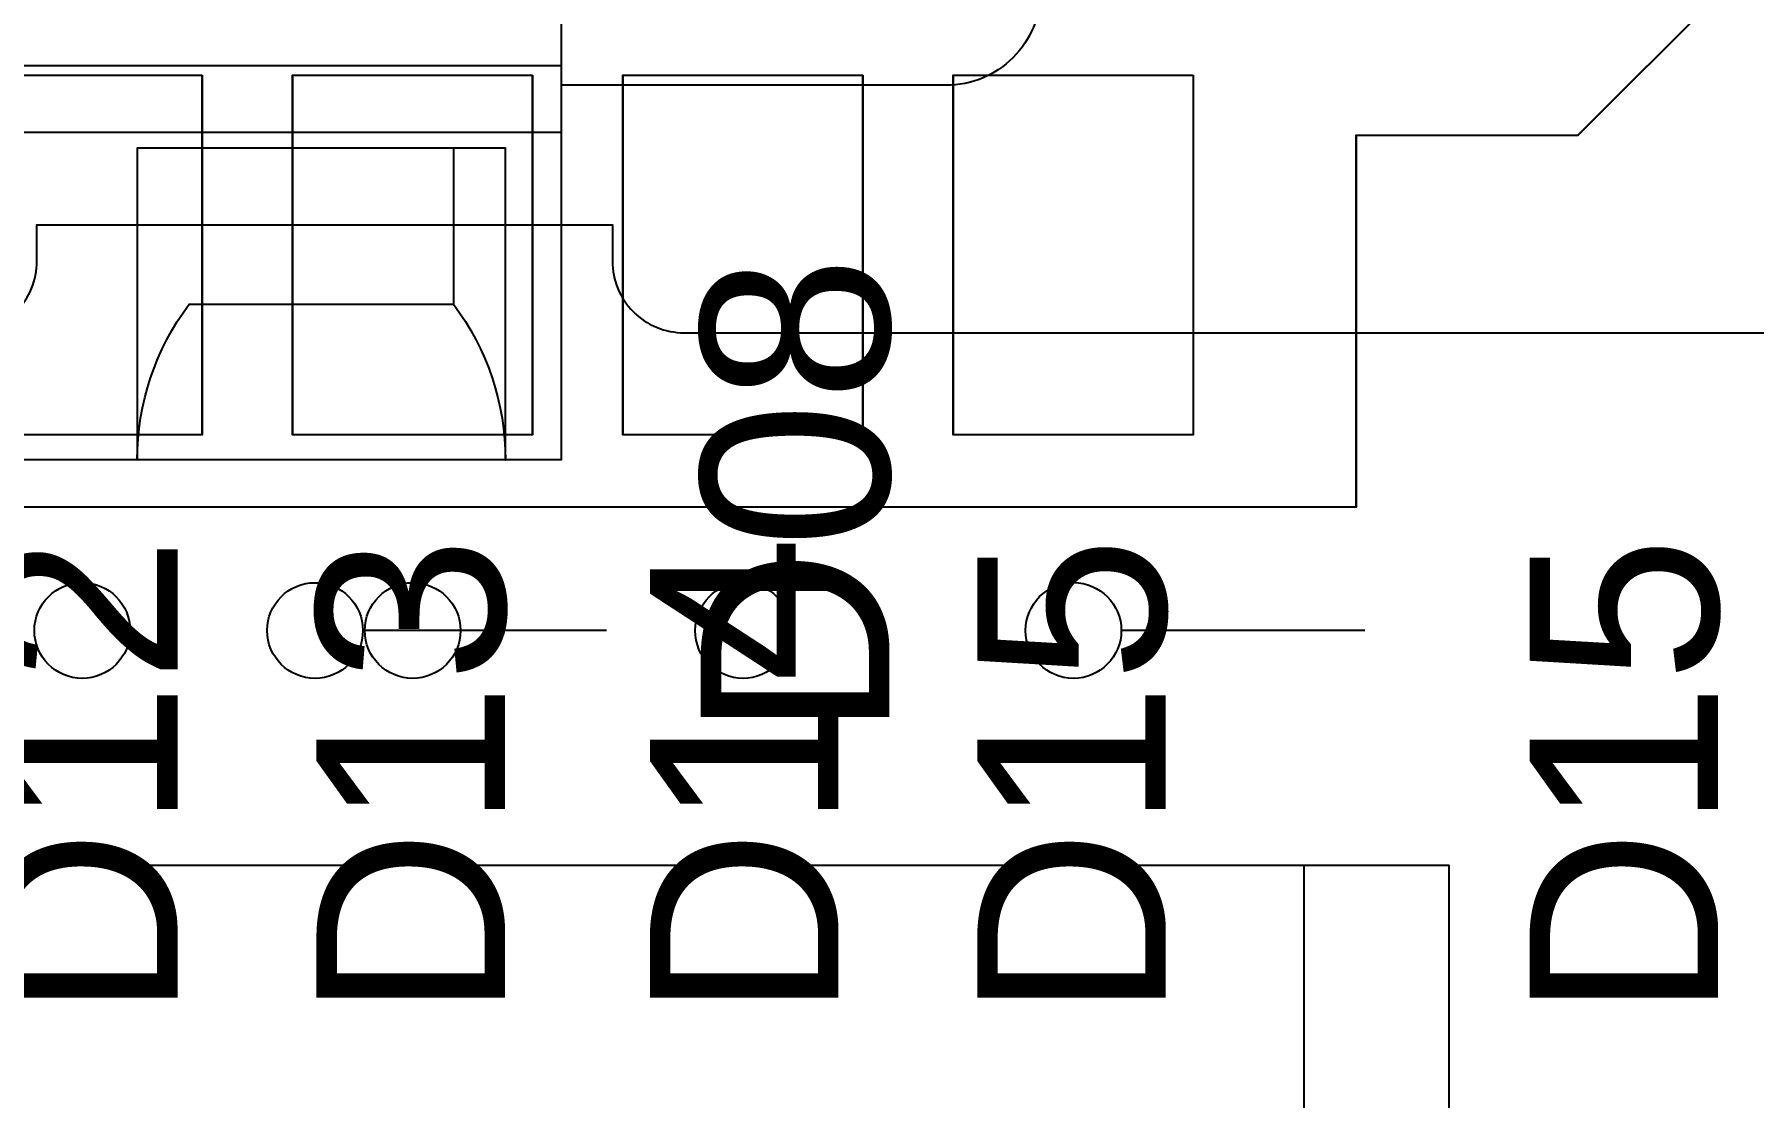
# Model space of a CAD drawing. Extents: x 1 to 47, y 1 to 35.
# Drawn here: x 41.367 to 42.084, y 12.351 to 12.795 of the extents above; entities that cross this region are included whole.
import ezdxf

# ---------------------------------------------------------------- set-up
doc = ezdxf.new("R2010")
doc.units = 0
doc.header["$MEASUREMENT"] = 0
for name, color, linetype in [('5_01__0-__EMPTY', 7, 'CONTINUOUS'), ('5_02__B-___3__DI___4__DO__', 7, 'CONTINUOUS'), ('5_03__1-___4__DI___4__DO__', 7, 'CONTINUOUS'), ('5_04__C-___4__DI___4__DO__', 7, 'CONTINUOUS'), ('5_05__D-___4__DI___3__DO__', 7, 'CONTINUOUS'), ('5_06__2A___8__FORM_A_DO', 7, 'CONTINUOUS'), ('5_07__2B___8__FORM_B_DO', 7, 'CONTINUOUS'), ('5_08__2C___8__DO__6__FORM_', 7, 'CONTINUOUS'), ('5_09__2D___8__DO__2__FORM_', 7, 'CONTINUOUS'), ('5_10__2G___8__DO__4__FORM_', 7, 'CONTINUOUS'), ('5_11__3-___8__DI', 7, 'CONTINUOUS'), ('5_12__4-___14__DI', 7, 'CONTINUOUS'), ('5_13__5-___8__AI', 7, 'CONTINUOUS'), ('5_14__6-___4__AI____4__AO', 7, 'CONTINUOUS'), ('6_01__9-_0-___10__RTD_INPU', 7, 'CONTINUOUS'), ('6_02__9-_B-___10__RTD_INPU', 7, 'CONTINUOUS'), ('6_03__9-_1-___10__RTD_INPU', 7, 'CONTINUOUS'), ('6_04__9-_C-___10__RTD_INPU', 7, 'CONTINUOUS'), ('6_05__9-_D-___10__RTD_INPU', 7, 'CONTINUOUS'), ('6_06__9-_2A___10__RTD_INPU', 7, 'CONTINUOUS'), ('6_07__9-_2B___10__RTD_INPU', 7, 'CONTINUOUS'), ('6_08__9-_2C___10__RTD_INPU', 7, 'CONTINUOUS'), ('6_09__9-_2D___10__RTD_INPU', 7, 'CONTINUOUS'), ('6_10__9-_2G___10__RTD_INPU', 7, 'CONTINUOUS'), ('6_11__9-_3-___10__RTD_INPU', 7, 'CONTINUOUS'), ('6_12__9-_4-___10__RTD_INPU', 7, 'CONTINUOUS'), ('6_13__9-_5-___10__RTD_INPU', 7, 'CONTINUOUS'), ('6_14__9-_6-___10__RTD_INPU', 7, 'CONTINUOUS'), ('6_15__9-_70___10__RTD_INPU', 7, 'CONTINUOUS'), ('6_16__9-_L0___10__RTD_INPU', 7, 'CONTINUOUS'), ('6_17__9-_77___10__RTD_INPU', 7, 'CONTINUOUS'), ('6_18__9-_7-___10__RTD_INPU', 7, 'CONTINUOUS'), ('6_19__9-_L-___10__RTD_INPU', 7, 'CONTINUOUS'), ('7_01__0-__EMPTY', 7, 'CONTINUOUS'), ('7_02__B-___3__DI___4__DO__', 7, 'CONTINUOUS'), ('7_03__1-___4__DI___4__DO__', 7, 'CONTINUOUS'), ('7_04__C-___4__DI___4__DO__', 7, 'CONTINUOUS'), ('7_05__D-___4__DI___3__DO__', 7, 'CONTINUOUS'), ('7_06__2A___8__FORM_A_DO', 7, 'CONTINUOUS'), ('7_07__2B___8__FORM_B_DO', 7, 'CONTINUOUS'), ('7_08__2C___8__DO__6__FORM_', 7, 'CONTINUOUS'), ('7_09__2D___8__DO__2__FORM_', 7, 'CONTINUOUS'), ('7_10__2G___8__DO__4__FORM_', 7, 'CONTINUOUS'), ('7_11__3-___8__DI', 7, 'CONTINUOUS'), ('7_12__4-___14__DI', 7, 'CONTINUOUS'), ('7_13__5-___8__AI', 7, 'CONTINUOUS'), ('7_14__6-___4__AI____4__AO', 7, 'CONTINUOUS'), ('7_15__70___2__AVI____4__AF', 7, 'CONTINUOUS'), ('7_16__L0___2__LEA_AVI____4', 7, 'CONTINUOUS'), ('7_17__77___8__AFDI', 7, 'CONTINUOUS'), ('7_18__7-___2__AVI____7__DI', 7, 'CONTINUOUS'), ('7_19__L-___2__AVI____7__DI', 7, 'CONTINUOUS')]:
    doc.layers.add(name, color=color, linetype=linetype)
doc.styles.add('ARIAL', font='arial.ttf')

msp = doc.modelspace()

# ---------------------------------------------------------------- linework, layer by layer
at = {"layer": '5_01__0-__EMPTY'}
msp.add_lwpolyline([(40.34265, 12.69993, 0.414214), (40.37253, 12.67005), (41.33776, 12.67005, 0.414214), (41.36765, 12.69993), (41.36765, 12.71505), (41.60765, 12.71505), (41.60765, 12.69993, 0.414214), (41.63753, 12.67005), (42.53276, 12.67005, 0.414214)], format="xyb", dxfattribs=at)
at = {"layer": '5_02__B-___3__DI___4__DO__'}
msp.add_lwpolyline([(41.58625, 13.22574), (41.58625, 12.61703), (39.98625, 12.61703), (39.98625, 13.22574)], close=True, dxfattribs=at)
for points in [[(41.58625, 13.00159), (41.74688, 13.00159, -0.414214), (41.78625, 12.96222), (41.78625, 12.81264, -0.414214), (41.74688, 12.77328), (41.58625, 12.77328)], [(41.54137, 12.7471), (41.54137, 12.68197, -0.162987), (41.56302, 12.61697), (41.56302, 12.7471), (41.40948, 12.7471), (41.40948, 12.61703, -0.162853), (41.43113, 12.68197), (41.54137, 12.68197)]]:
    msp.add_lwpolyline(points, format="xyb", dxfattribs=at)
for points in [[(39.98625, 12.7816), (41.58625, 12.7816)], [(39.98625, 12.75377), (41.58625, 12.75377)]]:
    msp.add_lwpolyline(points, dxfattribs=at)
at = {"layer": '5_03__1-___4__DI___4__DO__'}
msp.add_lwpolyline([(41.58625, 13.22574), (41.58625, 12.61703), (39.98625, 12.61703), (39.98625, 13.22574)], close=True, dxfattribs=at)
for points in [[(41.58625, 13.00159), (41.74688, 13.00159, -0.414214), (41.78625, 12.96222), (41.78625, 12.81264, -0.414214), (41.74688, 12.77328), (41.58625, 12.77328)], [(41.54137, 12.7471), (41.54137, 12.68197, -0.162987), (41.56302, 12.61697), (41.56302, 12.7471), (41.40948, 12.7471), (41.40948, 12.61703, -0.162853), (41.43113, 12.68197), (41.54137, 12.68197)]]:
    msp.add_lwpolyline(points, format="xyb", dxfattribs=at)
for points in [[(39.98625, 12.7816), (41.58625, 12.7816)], [(39.98625, 12.75377), (41.58625, 12.75377)]]:
    msp.add_lwpolyline(points, dxfattribs=at)
at = {"layer": '5_04__C-___4__DI___4__DO__'}
msp.add_lwpolyline([(41.58625, 13.22574), (41.58625, 12.61703), (39.98625, 12.61703), (39.98625, 13.22574)], close=True, dxfattribs=at)
for points in [[(41.58625, 13.00159), (41.74688, 13.00159, -0.414214), (41.78625, 12.96222), (41.78625, 12.81264, -0.414214), (41.74688, 12.77328), (41.58625, 12.77328)], [(41.54137, 12.7471), (41.54137, 12.68197, -0.162987), (41.56302, 12.61697), (41.56302, 12.7471), (41.40948, 12.7471), (41.40948, 12.61703, -0.162853), (41.43113, 12.68197), (41.54137, 12.68197)]]:
    msp.add_lwpolyline(points, format="xyb", dxfattribs=at)
for points in [[(39.98625, 12.7816), (41.58625, 12.7816)], [(39.98625, 12.75377), (41.58625, 12.75377)]]:
    msp.add_lwpolyline(points, dxfattribs=at)
at = {"layer": '5_05__D-___4__DI___3__DO__'}
msp.add_lwpolyline([(41.58625, 13.22574), (41.58625, 12.61703), (39.98625, 12.61703), (39.98625, 13.22574)], close=True, dxfattribs=at)
for points in [[(41.58625, 13.00159), (41.74688, 13.00159, -0.414214), (41.78625, 12.96222), (41.78625, 12.81264, -0.414214), (41.74688, 12.77328), (41.58625, 12.77328)], [(41.54137, 12.7471), (41.54137, 12.68197, -0.162987), (41.56302, 12.61697), (41.56302, 12.7471), (41.40948, 12.7471), (41.40948, 12.61703, -0.162853), (41.43113, 12.68197), (41.54137, 12.68197)]]:
    msp.add_lwpolyline(points, format="xyb", dxfattribs=at)
for points in [[(39.98625, 12.7816), (41.58625, 12.7816)], [(39.98625, 12.75377), (41.58625, 12.75377)]]:
    msp.add_lwpolyline(points, dxfattribs=at)
at = {"layer": '5_06__2A___8__FORM_A_DO'}
msp.add_lwpolyline([(41.58625, 13.22574), (41.58625, 12.61703), (39.98625, 12.61703), (39.98625, 13.22574)], close=True, dxfattribs=at)
for points in [[(41.58625, 13.00159), (41.74688, 13.00159, -0.414214), (41.78625, 12.96222), (41.78625, 12.81264, -0.414214), (41.74688, 12.77328), (41.58625, 12.77328)], [(41.54137, 12.7471), (41.54137, 12.68197, -0.162987), (41.56302, 12.61697), (41.56302, 12.7471), (41.40948, 12.7471), (41.40948, 12.61703, -0.162853), (41.43113, 12.68197), (41.54137, 12.68197)]]:
    msp.add_lwpolyline(points, format="xyb", dxfattribs=at)
for points in [[(39.98625, 12.7816), (41.58625, 12.7816)], [(39.98625, 12.75377), (41.58625, 12.75377)]]:
    msp.add_lwpolyline(points, dxfattribs=at)
at = {"layer": '5_07__2B___8__FORM_B_DO'}
msp.add_lwpolyline([(41.58625, 13.22574), (41.58625, 12.61703), (39.98625, 12.61703), (39.98625, 13.22574)], close=True, dxfattribs=at)
for points in [[(41.58625, 13.00159), (41.74688, 13.00159, -0.414214), (41.78625, 12.96222), (41.78625, 12.81264, -0.414214), (41.74688, 12.77328), (41.58625, 12.77328)], [(41.54137, 12.7471), (41.54137, 12.68197, -0.162987), (41.56302, 12.61697), (41.56302, 12.7471), (41.40948, 12.7471), (41.40948, 12.61703, -0.162853), (41.43113, 12.68197), (41.54137, 12.68197)]]:
    msp.add_lwpolyline(points, format="xyb", dxfattribs=at)
for points in [[(39.98625, 12.7816), (41.58625, 12.7816)], [(39.98625, 12.75377), (41.58625, 12.75377)]]:
    msp.add_lwpolyline(points, dxfattribs=at)
at = {"layer": '5_08__2C___8__DO__6__FORM_'}
msp.add_lwpolyline([(41.58625, 13.22574), (41.58625, 12.61703), (39.98625, 12.61703), (39.98625, 13.22574)], close=True, dxfattribs=at)
for points in [[(41.58625, 13.00159), (41.74688, 13.00159, -0.414214), (41.78625, 12.96222), (41.78625, 12.81264, -0.414214), (41.74688, 12.77328), (41.58625, 12.77328)], [(41.54137, 12.7471), (41.54137, 12.68197, -0.162987), (41.56302, 12.61697), (41.56302, 12.7471), (41.40948, 12.7471), (41.40948, 12.61703, -0.162853), (41.43113, 12.68197), (41.54137, 12.68197)]]:
    msp.add_lwpolyline(points, format="xyb", dxfattribs=at)
for points in [[(39.98625, 12.7816), (41.58625, 12.7816)], [(39.98625, 12.75377), (41.58625, 12.75377)]]:
    msp.add_lwpolyline(points, dxfattribs=at)
at = {"layer": '5_09__2D___8__DO__2__FORM_'}
msp.add_lwpolyline([(41.58625, 13.22574), (41.58625, 12.61703), (39.98625, 12.61703), (39.98625, 13.22574)], close=True, dxfattribs=at)
for points in [[(41.58625, 13.00159), (41.74688, 13.00159, -0.414214), (41.78625, 12.96222), (41.78625, 12.81264, -0.414214), (41.74688, 12.77328), (41.58625, 12.77328)], [(41.54137, 12.7471), (41.54137, 12.68197, -0.162987), (41.56302, 12.61697), (41.56302, 12.7471), (41.40948, 12.7471), (41.40948, 12.61703, -0.162853), (41.43113, 12.68197), (41.54137, 12.68197)]]:
    msp.add_lwpolyline(points, format="xyb", dxfattribs=at)
for points in [[(39.98625, 12.7816), (41.58625, 12.7816)], [(39.98625, 12.75377), (41.58625, 12.75377)]]:
    msp.add_lwpolyline(points, dxfattribs=at)
at = {"layer": '5_10__2G___8__DO__4__FORM_'}
msp.add_lwpolyline([(41.58625, 13.22574), (41.58625, 12.61703), (39.98625, 12.61703), (39.98625, 13.22574)], close=True, dxfattribs=at)
for points in [[(41.58625, 13.00159), (41.74688, 13.00159, -0.414214), (41.78625, 12.96222), (41.78625, 12.81264, -0.414214), (41.74688, 12.77328), (41.58625, 12.77328)], [(41.54137, 12.7471), (41.54137, 12.68197, -0.162987), (41.56302, 12.61697), (41.56302, 12.7471), (41.40948, 12.7471), (41.40948, 12.61703, -0.162853), (41.43113, 12.68197), (41.54137, 12.68197)]]:
    msp.add_lwpolyline(points, format="xyb", dxfattribs=at)
for points in [[(39.98625, 12.7816), (41.58625, 12.7816)], [(39.98625, 12.75377), (41.58625, 12.75377)]]:
    msp.add_lwpolyline(points, dxfattribs=at)
at = {"layer": '5_11__3-___8__DI'}
msp.add_lwpolyline([(41.58625, 13.22574), (41.58625, 12.61703), (39.98625, 12.61703), (39.98625, 13.22574)], close=True, dxfattribs=at)
for points in [[(41.58625, 13.00159), (41.74688, 13.00159, -0.414214), (41.78625, 12.96222), (41.78625, 12.81264, -0.414214), (41.74688, 12.77328), (41.58625, 12.77328)], [(41.54137, 12.7471), (41.54137, 12.68197, -0.162987), (41.56302, 12.61697), (41.56302, 12.7471), (41.40948, 12.7471), (41.40948, 12.61703, -0.162853), (41.43113, 12.68197), (41.54137, 12.68197)]]:
    msp.add_lwpolyline(points, format="xyb", dxfattribs=at)
for points in [[(39.98625, 12.7816), (41.58625, 12.7816)], [(39.98625, 12.75377), (41.58625, 12.75377)]]:
    msp.add_lwpolyline(points, dxfattribs=at)
at = {"layer": '5_12__4-___14__DI'}
msp.add_lwpolyline([(41.58625, 13.22574), (41.58625, 12.61703), (39.98625, 12.61703), (39.98625, 13.22574)], close=True, dxfattribs=at)
for points in [[(41.58625, 13.00159), (41.74688, 13.00159, -0.414214), (41.78625, 12.96222), (41.78625, 12.81264, -0.414214), (41.74688, 12.77328), (41.58625, 12.77328)], [(41.54137, 12.7471), (41.54137, 12.68197, -0.162987), (41.56302, 12.61697), (41.56302, 12.7471), (41.40948, 12.7471), (41.40948, 12.61703, -0.162853), (41.43113, 12.68197), (41.54137, 12.68197)]]:
    msp.add_lwpolyline(points, format="xyb", dxfattribs=at)
for points in [[(39.98625, 12.7816), (41.58625, 12.7816)], [(39.98625, 12.75377), (41.58625, 12.75377)]]:
    msp.add_lwpolyline(points, dxfattribs=at)
at = {"layer": '5_13__5-___8__AI'}
msp.add_lwpolyline([(41.58625, 13.22574), (41.58625, 12.61703), (39.98625, 12.61703), (39.98625, 13.22574)], close=True, dxfattribs=at)
for points in [[(41.58625, 13.00159), (41.74688, 13.00159, -0.414214), (41.78625, 12.96222), (41.78625, 12.81264, -0.414214), (41.74688, 12.77328), (41.58625, 12.77328)], [(41.54137, 12.7471), (41.54137, 12.68197, -0.162987), (41.56302, 12.61697), (41.56302, 12.7471), (41.40948, 12.7471), (41.40948, 12.61703, -0.162853), (41.43113, 12.68197), (41.54137, 12.68197)]]:
    msp.add_lwpolyline(points, format="xyb", dxfattribs=at)
for points in [[(39.98625, 12.7816), (41.58625, 12.7816)], [(39.98625, 12.75377), (41.58625, 12.75377)]]:
    msp.add_lwpolyline(points, dxfattribs=at)
at = {"layer": '5_14__6-___4__AI____4__AO'}
msp.add_lwpolyline([(41.58625, 13.22574), (41.58625, 12.61703), (39.98625, 12.61703), (39.98625, 13.22574)], close=True, dxfattribs=at)
for points in [[(41.58625, 13.00159), (41.74688, 13.00159, -0.414214), (41.78625, 12.96222), (41.78625, 12.81264, -0.414214), (41.74688, 12.77328), (41.58625, 12.77328)], [(41.54137, 12.7471), (41.54137, 12.68197, -0.162987), (41.56302, 12.61697), (41.56302, 12.7471), (41.40948, 12.7471), (41.40948, 12.61703, -0.162853), (41.43113, 12.68197), (41.54137, 12.68197)]]:
    msp.add_lwpolyline(points, format="xyb", dxfattribs=at)
for points in [[(39.98625, 12.7816), (41.58625, 12.7816)], [(39.98625, 12.75377), (41.58625, 12.75377)]]:
    msp.add_lwpolyline(points, dxfattribs=at)
at = {"layer": '6_01__9-_0-___10__RTD_INPU'}
for points in [[(39.75228, 13.03745), (39.75228, 12.95249), (39.65986, 12.95249), (39.60129, 12.8939), (39.60129, 12.81105), (39.65986, 12.75248), (39.75228, 12.75248), (39.75228, 12.59746), (41.91789, 12.59746), (41.91789, 12.75248), (42.01028, 12.75248), (42.06887, 12.81105), (42.06887, 12.8939), (42.01028, 12.95249), (41.91789, 12.95249), (41.91789, 13.03745), (39.75228, 13.03745)], [(41.43639, 12.77747), (41.43639, 12.62746), (41.33637, 12.62746), (41.33637, 12.77747), (41.43639, 12.77747)], [(41.57419, 12.77747), (41.57419, 12.62746), (41.47417, 12.62746), (41.47417, 12.77747), (41.57419, 12.77747)], [(41.71199, 12.77747), (41.71199, 12.62746), (41.61198, 12.62746), (41.61198, 12.77747), (41.71199, 12.77747)], [(41.8498, 12.77747), (41.8498, 12.62746), (41.74978, 12.62746), (41.74978, 12.77747), (41.8498, 12.77747)]]:
    msp.add_lwpolyline(points, dxfattribs=at)
at = {"layer": '6_02__9-_B-___10__RTD_INPU'}
for points in [[(39.75228, 13.03745), (39.75228, 12.95249), (39.65986, 12.95249), (39.60129, 12.8939), (39.60129, 12.81105), (39.65986, 12.75248), (39.75228, 12.75248), (39.75228, 12.59746), (41.91789, 12.59746), (41.91789, 12.75248), (42.01028, 12.75248), (42.06887, 12.81105), (42.06887, 12.8939), (42.01028, 12.95249), (41.91789, 12.95249), (41.91789, 13.03745), (39.75228, 13.03745)], [(41.43639, 12.77747), (41.43639, 12.62746), (41.33637, 12.62746), (41.33637, 12.77747), (41.43639, 12.77747)], [(41.57419, 12.77747), (41.57419, 12.62746), (41.47417, 12.62746), (41.47417, 12.77747), (41.57419, 12.77747)], [(41.71199, 12.77747), (41.71199, 12.62746), (41.61198, 12.62746), (41.61198, 12.77747), (41.71199, 12.77747)], [(41.8498, 12.77747), (41.8498, 12.62746), (41.74978, 12.62746), (41.74978, 12.77747), (41.8498, 12.77747)]]:
    msp.add_lwpolyline(points, dxfattribs=at)
at = {"layer": '6_03__9-_1-___10__RTD_INPU'}
for points in [[(39.75228, 13.03745), (39.75228, 12.95249), (39.65986, 12.95249), (39.60129, 12.8939), (39.60129, 12.81105), (39.65986, 12.75248), (39.75228, 12.75248), (39.75228, 12.59746), (41.91789, 12.59746), (41.91789, 12.75248), (42.01028, 12.75248), (42.06887, 12.81105), (42.06887, 12.8939), (42.01028, 12.95249), (41.91789, 12.95249), (41.91789, 13.03745), (39.75228, 13.03745)], [(41.43639, 12.77747), (41.43639, 12.62746), (41.33637, 12.62746), (41.33637, 12.77747), (41.43639, 12.77747)], [(41.57419, 12.77747), (41.57419, 12.62746), (41.47417, 12.62746), (41.47417, 12.77747), (41.57419, 12.77747)], [(41.71199, 12.77747), (41.71199, 12.62746), (41.61198, 12.62746), (41.61198, 12.77747), (41.71199, 12.77747)], [(41.8498, 12.77747), (41.8498, 12.62746), (41.74978, 12.62746), (41.74978, 12.77747), (41.8498, 12.77747)]]:
    msp.add_lwpolyline(points, dxfattribs=at)
at = {"layer": '6_04__9-_C-___10__RTD_INPU'}
for points in [[(39.75228, 13.03745), (39.75228, 12.95249), (39.65986, 12.95249), (39.60129, 12.8939), (39.60129, 12.81105), (39.65986, 12.75248), (39.75228, 12.75248), (39.75228, 12.59746), (41.91789, 12.59746), (41.91789, 12.75248), (42.01028, 12.75248), (42.06887, 12.81105), (42.06887, 12.8939), (42.01028, 12.95249), (41.91789, 12.95249), (41.91789, 13.03745), (39.75228, 13.03745)], [(41.43639, 12.77747), (41.43639, 12.62746), (41.33637, 12.62746), (41.33637, 12.77747), (41.43639, 12.77747)], [(41.57419, 12.77747), (41.57419, 12.62746), (41.47417, 12.62746), (41.47417, 12.77747), (41.57419, 12.77747)], [(41.71199, 12.77747), (41.71199, 12.62746), (41.61198, 12.62746), (41.61198, 12.77747), (41.71199, 12.77747)], [(41.8498, 12.77747), (41.8498, 12.62746), (41.74978, 12.62746), (41.74978, 12.77747), (41.8498, 12.77747)]]:
    msp.add_lwpolyline(points, dxfattribs=at)
at = {"layer": '6_05__9-_D-___10__RTD_INPU'}
for points in [[(39.75228, 13.03745), (39.75228, 12.95249), (39.65986, 12.95249), (39.60129, 12.8939), (39.60129, 12.81105), (39.65986, 12.75248), (39.75228, 12.75248), (39.75228, 12.59746), (41.91789, 12.59746), (41.91789, 12.75248), (42.01028, 12.75248), (42.06887, 12.81105), (42.06887, 12.8939), (42.01028, 12.95249), (41.91789, 12.95249), (41.91789, 13.03745), (39.75228, 13.03745)], [(41.43639, 12.77747), (41.43639, 12.62746), (41.33637, 12.62746), (41.33637, 12.77747), (41.43639, 12.77747)], [(41.57419, 12.77747), (41.57419, 12.62746), (41.47417, 12.62746), (41.47417, 12.77747), (41.57419, 12.77747)], [(41.71199, 12.77747), (41.71199, 12.62746), (41.61198, 12.62746), (41.61198, 12.77747), (41.71199, 12.77747)], [(41.8498, 12.77747), (41.8498, 12.62746), (41.74978, 12.62746), (41.74978, 12.77747), (41.8498, 12.77747)]]:
    msp.add_lwpolyline(points, dxfattribs=at)
at = {"layer": '6_06__9-_2A___10__RTD_INPU'}
for points in [[(39.75228, 13.03745), (39.75228, 12.95249), (39.65986, 12.95249), (39.60129, 12.8939), (39.60129, 12.81105), (39.65986, 12.75248), (39.75228, 12.75248), (39.75228, 12.59746), (41.91789, 12.59746), (41.91789, 12.75248), (42.01028, 12.75248), (42.06887, 12.81105), (42.06887, 12.8939), (42.01028, 12.95249), (41.91789, 12.95249), (41.91789, 13.03745), (39.75228, 13.03745)], [(41.43639, 12.77747), (41.43639, 12.62746), (41.33637, 12.62746), (41.33637, 12.77747), (41.43639, 12.77747)], [(41.57419, 12.77747), (41.57419, 12.62746), (41.47417, 12.62746), (41.47417, 12.77747), (41.57419, 12.77747)], [(41.71199, 12.77747), (41.71199, 12.62746), (41.61198, 12.62746), (41.61198, 12.77747), (41.71199, 12.77747)], [(41.8498, 12.77747), (41.8498, 12.62746), (41.74978, 12.62746), (41.74978, 12.77747), (41.8498, 12.77747)]]:
    msp.add_lwpolyline(points, dxfattribs=at)
at = {"layer": '6_07__9-_2B___10__RTD_INPU'}
for points in [[(39.75228, 13.03745), (39.75228, 12.95249), (39.65986, 12.95249), (39.60129, 12.8939), (39.60129, 12.81105), (39.65986, 12.75248), (39.75228, 12.75248), (39.75228, 12.59746), (41.91789, 12.59746), (41.91789, 12.75248), (42.01028, 12.75248), (42.06887, 12.81105), (42.06887, 12.8939), (42.01028, 12.95249), (41.91789, 12.95249), (41.91789, 13.03745), (39.75228, 13.03745)], [(41.43639, 12.77747), (41.43639, 12.62746), (41.33637, 12.62746), (41.33637, 12.77747), (41.43639, 12.77747)], [(41.57419, 12.77747), (41.57419, 12.62746), (41.47417, 12.62746), (41.47417, 12.77747), (41.57419, 12.77747)], [(41.71199, 12.77747), (41.71199, 12.62746), (41.61198, 12.62746), (41.61198, 12.77747), (41.71199, 12.77747)], [(41.8498, 12.77747), (41.8498, 12.62746), (41.74978, 12.62746), (41.74978, 12.77747), (41.8498, 12.77747)]]:
    msp.add_lwpolyline(points, dxfattribs=at)
at = {"layer": '6_08__9-_2C___10__RTD_INPU'}
for points in [[(39.75228, 13.03745), (39.75228, 12.95249), (39.65986, 12.95249), (39.60129, 12.8939), (39.60129, 12.81105), (39.65986, 12.75248), (39.75228, 12.75248), (39.75228, 12.59746), (41.91789, 12.59746), (41.91789, 12.75248), (42.01028, 12.75248), (42.06887, 12.81105), (42.06887, 12.8939), (42.01028, 12.95249), (41.91789, 12.95249), (41.91789, 13.03745), (39.75228, 13.03745)], [(41.43639, 12.77747), (41.43639, 12.62746), (41.33637, 12.62746), (41.33637, 12.77747), (41.43639, 12.77747)], [(41.57419, 12.77747), (41.57419, 12.62746), (41.47417, 12.62746), (41.47417, 12.77747), (41.57419, 12.77747)], [(41.71199, 12.77747), (41.71199, 12.62746), (41.61198, 12.62746), (41.61198, 12.77747), (41.71199, 12.77747)], [(41.8498, 12.77747), (41.8498, 12.62746), (41.74978, 12.62746), (41.74978, 12.77747), (41.8498, 12.77747)]]:
    msp.add_lwpolyline(points, dxfattribs=at)
at = {"layer": '6_09__9-_2D___10__RTD_INPU'}
for points in [[(39.75228, 13.03745), (39.75228, 12.95249), (39.65986, 12.95249), (39.60129, 12.8939), (39.60129, 12.81105), (39.65986, 12.75248), (39.75228, 12.75248), (39.75228, 12.59746), (41.91789, 12.59746), (41.91789, 12.75248), (42.01028, 12.75248), (42.06887, 12.81105), (42.06887, 12.8939), (42.01028, 12.95249), (41.91789, 12.95249), (41.91789, 13.03745), (39.75228, 13.03745)], [(41.43639, 12.77747), (41.43639, 12.62746), (41.33637, 12.62746), (41.33637, 12.77747), (41.43639, 12.77747)], [(41.57419, 12.77747), (41.57419, 12.62746), (41.47417, 12.62746), (41.47417, 12.77747), (41.57419, 12.77747)], [(41.71199, 12.77747), (41.71199, 12.62746), (41.61198, 12.62746), (41.61198, 12.77747), (41.71199, 12.77747)], [(41.8498, 12.77747), (41.8498, 12.62746), (41.74978, 12.62746), (41.74978, 12.77747), (41.8498, 12.77747)]]:
    msp.add_lwpolyline(points, dxfattribs=at)
at = {"layer": '6_10__9-_2G___10__RTD_INPU'}
for points in [[(39.75228, 13.03745), (39.75228, 12.95249), (39.65986, 12.95249), (39.60129, 12.8939), (39.60129, 12.81105), (39.65986, 12.75248), (39.75228, 12.75248), (39.75228, 12.59746), (41.91789, 12.59746), (41.91789, 12.75248), (42.01028, 12.75248), (42.06887, 12.81105), (42.06887, 12.8939), (42.01028, 12.95249), (41.91789, 12.95249), (41.91789, 13.03745), (39.75228, 13.03745)], [(41.43639, 12.77747), (41.43639, 12.62746), (41.33637, 12.62746), (41.33637, 12.77747), (41.43639, 12.77747)], [(41.57419, 12.77747), (41.57419, 12.62746), (41.47417, 12.62746), (41.47417, 12.77747), (41.57419, 12.77747)], [(41.71199, 12.77747), (41.71199, 12.62746), (41.61198, 12.62746), (41.61198, 12.77747), (41.71199, 12.77747)], [(41.8498, 12.77747), (41.8498, 12.62746), (41.74978, 12.62746), (41.74978, 12.77747), (41.8498, 12.77747)]]:
    msp.add_lwpolyline(points, dxfattribs=at)
at = {"layer": '6_11__9-_3-___10__RTD_INPU'}
for points in [[(39.75228, 13.03745), (39.75228, 12.95249), (39.65986, 12.95249), (39.60129, 12.8939), (39.60129, 12.81105), (39.65986, 12.75248), (39.75228, 12.75248), (39.75228, 12.59746), (41.91789, 12.59746), (41.91789, 12.75248), (42.01028, 12.75248), (42.06887, 12.81105), (42.06887, 12.8939), (42.01028, 12.95249), (41.91789, 12.95249), (41.91789, 13.03745), (39.75228, 13.03745)], [(41.43639, 12.77747), (41.43639, 12.62746), (41.33637, 12.62746), (41.33637, 12.77747), (41.43639, 12.77747)], [(41.57419, 12.77747), (41.57419, 12.62746), (41.47417, 12.62746), (41.47417, 12.77747), (41.57419, 12.77747)], [(41.71199, 12.77747), (41.71199, 12.62746), (41.61198, 12.62746), (41.61198, 12.77747), (41.71199, 12.77747)], [(41.8498, 12.77747), (41.8498, 12.62746), (41.74978, 12.62746), (41.74978, 12.77747), (41.8498, 12.77747)]]:
    msp.add_lwpolyline(points, dxfattribs=at)
at = {"layer": '6_12__9-_4-___10__RTD_INPU'}
for points in [[(39.75228, 13.03745), (39.75228, 12.95249), (39.65986, 12.95249), (39.60129, 12.8939), (39.60129, 12.81105), (39.65986, 12.75248), (39.75228, 12.75248), (39.75228, 12.59746), (41.91789, 12.59746), (41.91789, 12.75248), (42.01028, 12.75248), (42.06887, 12.81105), (42.06887, 12.8939), (42.01028, 12.95249), (41.91789, 12.95249), (41.91789, 13.03745), (39.75228, 13.03745)], [(41.43639, 12.77747), (41.43639, 12.62746), (41.33637, 12.62746), (41.33637, 12.77747), (41.43639, 12.77747)], [(41.57419, 12.77747), (41.57419, 12.62746), (41.47417, 12.62746), (41.47417, 12.77747), (41.57419, 12.77747)], [(41.71199, 12.77747), (41.71199, 12.62746), (41.61198, 12.62746), (41.61198, 12.77747), (41.71199, 12.77747)], [(41.8498, 12.77747), (41.8498, 12.62746), (41.74978, 12.62746), (41.74978, 12.77747), (41.8498, 12.77747)]]:
    msp.add_lwpolyline(points, dxfattribs=at)
at = {"layer": '6_13__9-_5-___10__RTD_INPU'}
for points in [[(39.75228, 13.03745), (39.75228, 12.95249), (39.65986, 12.95249), (39.60129, 12.8939), (39.60129, 12.81105), (39.65986, 12.75248), (39.75228, 12.75248), (39.75228, 12.59746), (41.91789, 12.59746), (41.91789, 12.75248), (42.01028, 12.75248), (42.06887, 12.81105), (42.06887, 12.8939), (42.01028, 12.95249), (41.91789, 12.95249), (41.91789, 13.03745), (39.75228, 13.03745)], [(41.43639, 12.77747), (41.43639, 12.62746), (41.33637, 12.62746), (41.33637, 12.77747), (41.43639, 12.77747)], [(41.57419, 12.77747), (41.57419, 12.62746), (41.47417, 12.62746), (41.47417, 12.77747), (41.57419, 12.77747)], [(41.71199, 12.77747), (41.71199, 12.62746), (41.61198, 12.62746), (41.61198, 12.77747), (41.71199, 12.77747)], [(41.8498, 12.77747), (41.8498, 12.62746), (41.74978, 12.62746), (41.74978, 12.77747), (41.8498, 12.77747)]]:
    msp.add_lwpolyline(points, dxfattribs=at)
at = {"layer": '6_14__9-_6-___10__RTD_INPU'}
for points in [[(39.75228, 13.03745), (39.75228, 12.95249), (39.65986, 12.95249), (39.60129, 12.8939), (39.60129, 12.81105), (39.65986, 12.75248), (39.75228, 12.75248), (39.75228, 12.59746), (41.91789, 12.59746), (41.91789, 12.75248), (42.01028, 12.75248), (42.06887, 12.81105), (42.06887, 12.8939), (42.01028, 12.95249), (41.91789, 12.95249), (41.91789, 13.03745), (39.75228, 13.03745)], [(41.43639, 12.77747), (41.43639, 12.62746), (41.33637, 12.62746), (41.33637, 12.77747), (41.43639, 12.77747)], [(41.57419, 12.77747), (41.57419, 12.62746), (41.47417, 12.62746), (41.47417, 12.77747), (41.57419, 12.77747)], [(41.71199, 12.77747), (41.71199, 12.62746), (41.61198, 12.62746), (41.61198, 12.77747), (41.71199, 12.77747)], [(41.8498, 12.77747), (41.8498, 12.62746), (41.74978, 12.62746), (41.74978, 12.77747), (41.8498, 12.77747)]]:
    msp.add_lwpolyline(points, dxfattribs=at)
at = {"layer": '6_15__9-_70___10__RTD_INPU'}
msp.add_line((41.92151, 12.54589), (41.8199, 12.54589), dxfattribs=at)
for points in [[(39.7524, 13.03745), (39.7524, 12.95249), (39.65998, 12.95249), (39.60141, 12.8939), (39.60141, 12.81105), (39.65998, 12.75248), (39.7524, 12.75248), (39.7524, 12.59746), (41.91801, 12.59746), (41.91801, 12.75248), (42.0104, 12.75248), (42.069, 12.81105), (42.069, 12.8939), (42.0104, 12.95249), (41.91801, 12.95249), (41.91801, 13.03745), (39.7524, 13.03745)], [(41.43651, 12.77747), (41.43651, 12.62746), (41.33649, 12.62746), (41.33649, 12.77747), (41.43651, 12.77747)], [(41.57431, 12.77747), (41.57431, 12.62746), (41.4743, 12.62746), (41.4743, 12.77747), (41.57431, 12.77747)], [(41.71211, 12.77747), (41.71211, 12.62746), (41.6121, 12.62746), (41.6121, 12.77747), (41.71211, 12.77747)], [(41.84992, 12.77747), (41.84992, 12.62746), (41.7499, 12.62746), (41.7499, 12.77747), (41.84992, 12.77747)]]:
    msp.add_lwpolyline(points, dxfattribs=at)
for centre in [(41.38653, 12.54585), (41.52433, 12.54585), (41.66213, 12.54585), (41.79994, 12.54587)]:
    msp.add_circle(centre, 0.01996, dxfattribs=at)
at = {"layer": '6_16__9-_L0___10__RTD_INPU'}
msp.add_line((41.92151, 12.54589), (41.8199, 12.54589), dxfattribs=at)
for points in [[(39.7524, 13.03745), (39.7524, 12.95249), (39.65998, 12.95249), (39.60141, 12.8939), (39.60141, 12.81105), (39.65998, 12.75248), (39.7524, 12.75248), (39.7524, 12.59746), (41.91801, 12.59746), (41.91801, 12.75248), (42.0104, 12.75248), (42.069, 12.81105), (42.069, 12.8939), (42.0104, 12.95249), (41.91801, 12.95249), (41.91801, 13.03745), (39.7524, 13.03745)], [(41.43651, 12.77747), (41.43651, 12.62746), (41.33649, 12.62746), (41.33649, 12.77747), (41.43651, 12.77747)], [(41.57431, 12.77747), (41.57431, 12.62746), (41.4743, 12.62746), (41.4743, 12.77747), (41.57431, 12.77747)], [(41.71211, 12.77747), (41.71211, 12.62746), (41.6121, 12.62746), (41.6121, 12.77747), (41.71211, 12.77747)], [(41.84992, 12.77747), (41.84992, 12.62746), (41.7499, 12.62746), (41.7499, 12.77747), (41.84992, 12.77747)]]:
    msp.add_lwpolyline(points, dxfattribs=at)
for centre in [(41.38653, 12.54585), (41.52433, 12.54585), (41.66213, 12.54585), (41.79994, 12.54587)]:
    msp.add_circle(centre, 0.01996, dxfattribs=at)
at = {"layer": '6_17__9-_77___10__RTD_INPU'}
msp.add_line((41.92151, 12.54589), (41.8199, 12.54589), dxfattribs=at)
for points in [[(39.7524, 13.03745), (39.7524, 12.95249), (39.65998, 12.95249), (39.60141, 12.8939), (39.60141, 12.81105), (39.65998, 12.75248), (39.7524, 12.75248), (39.7524, 12.59746), (41.91801, 12.59746), (41.91801, 12.75248), (42.0104, 12.75248), (42.069, 12.81105), (42.069, 12.8939), (42.0104, 12.95249), (41.91801, 12.95249), (41.91801, 13.03745), (39.7524, 13.03745)], [(41.43651, 12.77747), (41.43651, 12.62746), (41.33649, 12.62746), (41.33649, 12.77747), (41.43651, 12.77747)], [(41.57431, 12.77747), (41.57431, 12.62746), (41.4743, 12.62746), (41.4743, 12.77747), (41.57431, 12.77747)], [(41.71211, 12.77747), (41.71211, 12.62746), (41.6121, 12.62746), (41.6121, 12.77747), (41.71211, 12.77747)], [(41.84992, 12.77747), (41.84992, 12.62746), (41.7499, 12.62746), (41.7499, 12.77747), (41.84992, 12.77747)]]:
    msp.add_lwpolyline(points, dxfattribs=at)
msp.add_lwpolyline([(39.91868, 12.44794), (41.89599, 12.44794), (41.89599, 11.69823), (39.91868, 11.69823)], close=True, dxfattribs=at)
for centre in [(41.38653, 12.54585), (41.52433, 12.54585), (41.66213, 12.54585), (41.79994, 12.54587)]:
    msp.add_circle(centre, 0.01996, dxfattribs=at)
at = {"layer": '6_18__9-_7-___10__RTD_INPU'}
msp.add_line((41.92151, 12.54589), (41.8199, 12.54589), dxfattribs=at)
for points in [[(39.7524, 13.03745), (39.7524, 12.95249), (39.65998, 12.95249), (39.60141, 12.8939), (39.60141, 12.81105), (39.65998, 12.75248), (39.7524, 12.75248), (39.7524, 12.59746), (41.91801, 12.59746), (41.91801, 12.75248), (42.0104, 12.75248), (42.069, 12.81105), (42.069, 12.8939), (42.0104, 12.95249), (41.91801, 12.95249), (41.91801, 13.03745), (39.7524, 13.03745)], [(41.43651, 12.77747), (41.43651, 12.62746), (41.33649, 12.62746), (41.33649, 12.77747), (41.43651, 12.77747)], [(41.57431, 12.77747), (41.57431, 12.62746), (41.4743, 12.62746), (41.4743, 12.77747), (41.57431, 12.77747)], [(41.71211, 12.77747), (41.71211, 12.62746), (41.6121, 12.62746), (41.6121, 12.77747), (41.71211, 12.77747)], [(41.84992, 12.77747), (41.84992, 12.62746), (41.7499, 12.62746), (41.7499, 12.77747), (41.84992, 12.77747)]]:
    msp.add_lwpolyline(points, dxfattribs=at)
for centre in [(41.38653, 12.54585), (41.52433, 12.54585), (41.66213, 12.54585), (41.79994, 12.54587)]:
    msp.add_circle(centre, 0.01996, dxfattribs=at)
at = {"layer": '6_19__9-_L-___10__RTD_INPU'}
msp.add_line((41.92151, 12.54589), (41.8199, 12.54589), dxfattribs=at)
for points in [[(39.7524, 13.03745), (39.7524, 12.95249), (39.65998, 12.95249), (39.60141, 12.8939), (39.60141, 12.81105), (39.65998, 12.75248), (39.7524, 12.75248), (39.7524, 12.59746), (41.91801, 12.59746), (41.91801, 12.75248), (42.0104, 12.75248), (42.069, 12.81105), (42.069, 12.8939), (42.0104, 12.95249), (41.91801, 12.95249), (41.91801, 13.03745), (39.7524, 13.03745)], [(41.43651, 12.77747), (41.43651, 12.62746), (41.33649, 12.62746), (41.33649, 12.77747), (41.43651, 12.77747)], [(41.57431, 12.77747), (41.57431, 12.62746), (41.4743, 12.62746), (41.4743, 12.77747), (41.57431, 12.77747)], [(41.71211, 12.77747), (41.71211, 12.62746), (41.6121, 12.62746), (41.6121, 12.77747), (41.71211, 12.77747)], [(41.84992, 12.77747), (41.84992, 12.62746), (41.7499, 12.62746), (41.7499, 12.77747), (41.84992, 12.77747)]]:
    msp.add_lwpolyline(points, dxfattribs=at)
for centre in [(41.38653, 12.54585), (41.52433, 12.54585), (41.66213, 12.54585), (41.79994, 12.54587)]:
    msp.add_circle(centre, 0.01996, dxfattribs=at)
at = {"layer": '7_15__70___2__AVI____4__AF'}
msp.add_line((41.60519, 12.54587), (41.50357, 12.54587), dxfattribs=at)
msp.add_circle((41.48361, 12.54585), 0.01996, dxfattribs=at)
at = {"layer": '7_16__L0___2__LEA_AVI____4'}
msp.add_line((41.60519, 12.54587), (41.50357, 12.54587), dxfattribs=at)
msp.add_circle((41.48361, 12.54585), 0.01996, dxfattribs=at)
at = {"layer": '7_17__77___8__AFDI'}
msp.add_line((41.60519, 12.54587), (41.50357, 12.54587), dxfattribs=at)
msp.add_lwpolyline([(39.97925, 12.44794), (41.95656, 12.44794), (41.95656, 11.69823), (39.97925, 11.69823)], close=True, dxfattribs=at)
msp.add_circle((41.48361, 12.54585), 0.01996, dxfattribs=at)
at = {"layer": '7_18__7-___2__AVI____7__DI'}
msp.add_line((41.60519, 12.54587), (41.50357, 12.54587), dxfattribs=at)
msp.add_circle((41.48361, 12.54585), 0.01996, dxfattribs=at)
at = {"layer": '7_19__L-___2__AVI____7__DI'}
msp.add_line((41.60519, 12.54587), (41.50357, 12.54587), dxfattribs=at)
msp.add_circle((41.48361, 12.54585), 0.01996, dxfattribs=at)

# ---------------------------------------------------------------- texts
at = {"layer": '6_01__9-_0-___10__RTD_INPU', "style": 'ARIAL'}
for s, p in [('D12', (41.42631, 12.38366)), ('D13', (41.56286, 12.38366)), ('D14', (41.70192, 12.38366)), ('D15', (41.83846, 12.38366))]:
    msp.add_text(s, height=0.078667, rotation=90, dxfattribs=at).set_placement(p)
at = {"layer": '6_02__9-_B-___10__RTD_INPU', "style": 'ARIAL'}
for s, p in [('D12', (41.42631, 12.38366)), ('D13', (41.56286, 12.38366)), ('D14', (41.70192, 12.38366)), ('D15', (41.83846, 12.38366))]:
    msp.add_text(s, height=0.078667, rotation=90, dxfattribs=at).set_placement(p)
at = {"layer": '6_03__9-_1-___10__RTD_INPU', "style": 'ARIAL'}
for s, p in [('D12', (41.42631, 12.38366)), ('D13', (41.56286, 12.38366)), ('D14', (41.70192, 12.38366)), ('D15', (41.83846, 12.38366))]:
    msp.add_text(s, height=0.078667, rotation=90, dxfattribs=at).set_placement(p)
at = {"layer": '6_04__9-_C-___10__RTD_INPU', "style": 'ARIAL'}
for s, p in [('D12', (41.42631, 12.38366)), ('D13', (41.56286, 12.38366)), ('D14', (41.70192, 12.38366)), ('D15', (41.83846, 12.38366))]:
    msp.add_text(s, height=0.078667, rotation=90, dxfattribs=at).set_placement(p)
at = {"layer": '6_05__9-_D-___10__RTD_INPU', "style": 'ARIAL'}
for s, p in [('D12', (41.42631, 12.38366)), ('D13', (41.56286, 12.38366)), ('D14', (41.70192, 12.38366)), ('D15', (41.83846, 12.38366))]:
    msp.add_text(s, height=0.078667, rotation=90, dxfattribs=at).set_placement(p)
at = {"layer": '6_06__9-_2A___10__RTD_INPU', "style": 'ARIAL'}
for s, p in [('D12', (41.42631, 12.38366)), ('D13', (41.56286, 12.38366)), ('D14', (41.70192, 12.38366)), ('D15', (41.83846, 12.38366))]:
    msp.add_text(s, height=0.078667, rotation=90, dxfattribs=at).set_placement(p)
at = {"layer": '6_07__9-_2B___10__RTD_INPU', "style": 'ARIAL'}
for s, p in [('D12', (41.42631, 12.38366)), ('D13', (41.56286, 12.38366)), ('D14', (41.70192, 12.38366)), ('D15', (41.83846, 12.38366))]:
    msp.add_text(s, height=0.078667, rotation=90, dxfattribs=at).set_placement(p)
at = {"layer": '6_08__9-_2C___10__RTD_INPU', "style": 'ARIAL'}
for s, p in [('D12', (41.42631, 12.38366)), ('D13', (41.56286, 12.38366)), ('D14', (41.70192, 12.38366)), ('D15', (41.83846, 12.38366))]:
    msp.add_text(s, height=0.078667, rotation=90, dxfattribs=at).set_placement(p)
at = {"layer": '6_09__9-_2D___10__RTD_INPU', "style": 'ARIAL'}
for s, p in [('D12', (41.42631, 12.38366)), ('D13', (41.56286, 12.38366)), ('D14', (41.70192, 12.38366)), ('D15', (41.83846, 12.38366))]:
    msp.add_text(s, height=0.078667, rotation=90, dxfattribs=at).set_placement(p)
at = {"layer": '6_10__9-_2G___10__RTD_INPU', "style": 'ARIAL'}
for s, p in [('D12', (41.42631, 12.38366)), ('D13', (41.56286, 12.38366)), ('D14', (41.70192, 12.38366)), ('D15', (41.83846, 12.38366))]:
    msp.add_text(s, height=0.078667, rotation=90, dxfattribs=at).set_placement(p)
at = {"layer": '6_11__9-_3-___10__RTD_INPU', "style": 'ARIAL'}
for s, p in [('D12', (41.42631, 12.38366)), ('D13', (41.56286, 12.38366)), ('D14', (41.70192, 12.38366)), ('D15', (41.83846, 12.38366))]:
    msp.add_text(s, height=0.078667, rotation=90, dxfattribs=at).set_placement(p)
at = {"layer": '6_12__9-_4-___10__RTD_INPU', "style": 'ARIAL'}
for s, p in [('D12', (41.42631, 12.38366)), ('D13', (41.56286, 12.38366)), ('D14', (41.70192, 12.38366)), ('D15', (41.83846, 12.38366))]:
    msp.add_text(s, height=0.078667, rotation=90, dxfattribs=at).set_placement(p)
at = {"layer": '6_13__9-_5-___10__RTD_INPU', "style": 'ARIAL'}
for s, p in [('D12', (41.42631, 12.38366)), ('D13', (41.56286, 12.38366)), ('D14', (41.70192, 12.38366)), ('D15', (41.83846, 12.38366))]:
    msp.add_text(s, height=0.078667, rotation=90, dxfattribs=at).set_placement(p)
at = {"layer": '6_14__9-_6-___10__RTD_INPU', "style": 'ARIAL'}
for s, p in [('D12', (41.42631, 12.38366)), ('D13', (41.56286, 12.38366)), ('D14', (41.70192, 12.38366)), ('D15', (41.83846, 12.38366))]:
    msp.add_text(s, height=0.078667, rotation=90, dxfattribs=at).set_placement(p)
at = {"layer": '6_15__9-_70___10__RTD_INPU', "style": 'ARIAL'}
msp.add_text('D15', height=0.078667, rotation=90, dxfattribs=at).set_placement((42.06882, 12.38366))
at = {"layer": '6_16__9-_L0___10__RTD_INPU', "style": 'ARIAL'}
msp.add_text('D15', height=0.078667, rotation=90, dxfattribs=at).set_placement((42.06882, 12.38366))
at = {"layer": '6_17__9-_77___10__RTD_INPU', "style": 'ARIAL'}
msp.add_text('D15', height=0.078667, rotation=90, dxfattribs=at).set_placement((42.06882, 12.38366))
at = {"layer": '6_18__9-_7-___10__RTD_INPU', "style": 'ARIAL'}
msp.add_text('D15', height=0.078667, rotation=90, dxfattribs=at).set_placement((42.06882, 12.38366))
at = {"layer": '6_19__9-_L-___10__RTD_INPU', "style": 'ARIAL'}
msp.add_text('D15', height=0.078667, rotation=90, dxfattribs=at).set_placement((42.06882, 12.38366))
at = {"layer": '7_01__0-__EMPTY', "style": 'ARIAL'}
msp.add_text('D08', height=0.078667, rotation=90, dxfattribs=at).set_placement((41.52558, 12.35776))
at = {"layer": '7_02__B-___3__DI___4__DO__', "style": 'ARIAL'}
msp.add_text('D08', height=0.078667, rotation=90, dxfattribs=at).set_placement((41.52558, 12.35776))
at = {"layer": '7_03__1-___4__DI___4__DO__', "style": 'ARIAL'}
msp.add_text('D08', height=0.078667, rotation=90, dxfattribs=at).set_placement((41.52558, 12.35776))
at = {"layer": '7_04__C-___4__DI___4__DO__', "style": 'ARIAL'}
msp.add_text('D08', height=0.078667, rotation=90, dxfattribs=at).set_placement((41.52558, 12.35776))
at = {"layer": '7_05__D-___4__DI___3__DO__', "style": 'ARIAL'}
msp.add_text('D08', height=0.078667, rotation=90, dxfattribs=at).set_placement((41.52558, 12.35776))
at = {"layer": '7_06__2A___8__FORM_A_DO', "style": 'ARIAL'}
msp.add_text('D08', height=0.078667, rotation=90, dxfattribs=at).set_placement((41.52558, 12.35776))
at = {"layer": '7_07__2B___8__FORM_B_DO', "style": 'ARIAL'}
msp.add_text('D08', height=0.078667, rotation=90, dxfattribs=at).set_placement((41.52558, 12.35776))
at = {"layer": '7_08__2C___8__DO__6__FORM_', "style": 'ARIAL'}
msp.add_text('D08', height=0.078667, rotation=90, dxfattribs=at).set_placement((41.52558, 12.35776))
at = {"layer": '7_09__2D___8__DO__2__FORM_', "style": 'ARIAL'}
msp.add_text('D08', height=0.078667, rotation=90, dxfattribs=at).set_placement((41.52558, 12.35776))
at = {"layer": '7_10__2G___8__DO__4__FORM_', "style": 'ARIAL'}
msp.add_text('D08', height=0.078667, rotation=90, dxfattribs=at).set_placement((41.52558, 12.35776))
at = {"layer": '7_11__3-___8__DI', "style": 'ARIAL'}
msp.add_text('D08', height=0.078667, rotation=90, dxfattribs=at).set_placement((41.52558, 12.35776))
at = {"layer": '7_12__4-___14__DI', "style": 'ARIAL'}
msp.add_text('D08', height=0.078667, rotation=90, dxfattribs=at).set_placement((41.52558, 12.35776))
at = {"layer": '7_13__5-___8__AI', "style": 'ARIAL'}
msp.add_text('D08', height=0.078667, rotation=90, dxfattribs=at).set_placement((41.52558, 12.35776))
at = {"layer": '7_14__6-___4__AI____4__AO', "style": 'ARIAL'}
msp.add_text('D08', height=0.078667, rotation=90, dxfattribs=at).set_placement((41.52558, 12.35776))
at = {"layer": '7_15__70___2__AVI____4__AF', "style": 'ARIAL'}
msp.add_text('D08', height=0.078667, rotation=90, dxfattribs=at).set_placement((41.72316, 12.50077))
at = {"layer": '7_16__L0___2__LEA_AVI____4', "style": 'ARIAL'}
msp.add_text('D08', height=0.078667, rotation=90, dxfattribs=at).set_placement((41.72316, 12.50077))
at = {"layer": '7_17__77___8__AFDI', "style": 'ARIAL'}
msp.add_text('D08', height=0.078667, rotation=90, dxfattribs=at).set_placement((41.72316, 12.50077))
at = {"layer": '7_18__7-___2__AVI____7__DI', "style": 'ARIAL'}
msp.add_text('D08', height=0.078667, rotation=90, dxfattribs=at).set_placement((41.72316, 12.50077))
at = {"layer": '7_19__L-___2__AVI____7__DI', "style": 'ARIAL'}
msp.add_text('D08', height=0.078667, rotation=90, dxfattribs=at).set_placement((41.72316, 12.50077))

doc.saveas('drawing.dxf')
